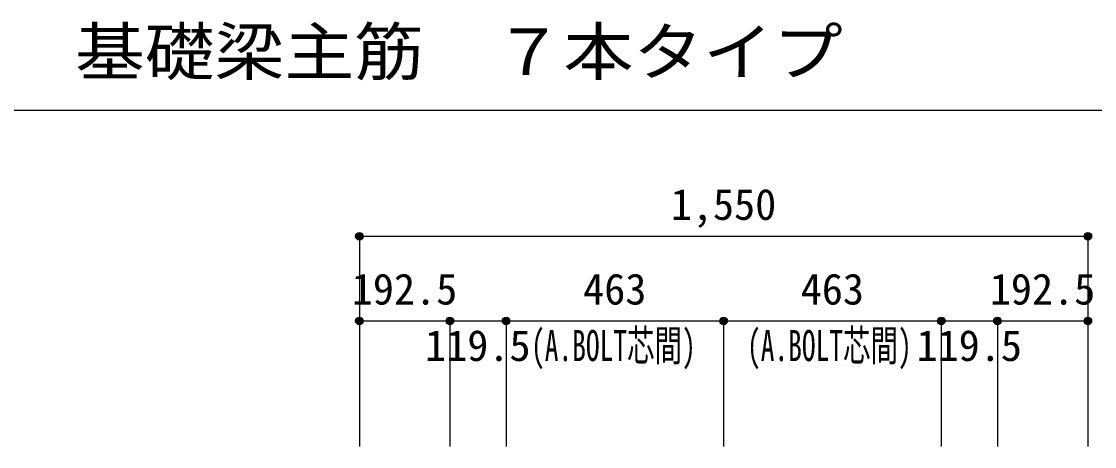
# Model space of a CAD drawing. Units: millimetres at full size, sheet at 1:30. Extents: x -5973 to 5954, y -4195 to 4201.
# Drawn here: x -942 to 1342, y -937 to -33 of the extents above; entities that cross this region are included whole.
import ezdxf
from ezdxf.enums import TextEntityAlignment as Align

# ---------------------------------------------------------------- set-up
doc = ezdxf.new("R2010")
doc.units = ezdxf.units.MM
doc.header["$LTSCALE"] = 30
doc.header["$PDMODE"] = 32
doc.header["$PDSIZE"] = 15
for name, color, linetype in [('0-7_文字', 4, 'Continuous'), ('0-D_寸法', 4, 'Continuous'), ('6-7_文字', 7, 'Continuous'), ('F-0_枠', 6, 'Continuous')]:
    doc.layers.add(name, color=color, linetype=linetype)
doc.styles.add('ＭＳ ゴシック', font='')
doc.styles.get('ＭＳ ゴシック').set_extended_font_data('MS Gothic')

msp = doc.modelspace()

# ---------------------------------------------------------------- linework, layer by layer
at = {"layer": '0-D_寸法'}
for p, q in [((-222.56, -490.12), (-222.56, -670.12)), ((-222.56, -490.12), (-222.56, -670.12)), ((-222.56, -490.12), (1327.44, -490.12)), ((-222.56, -490.12), (1327.44, -490.12)), ((1327.44, -490.12), (1327.44, -670.12)), ((-222.56, -670.12), (-222.56, -937.16)), ((-222.56, -670.12), (-30.06, -670.12)), ((-222.56, -670.12), (-222.56, -937.16)), ((-30.06, -670.12), (-30.06, -937.16)), ((-30.06, -670.12), (89.44, -670.12)), ((89.44, -670.12), (89.44, -937.16)), ((89.44, -670.12), (552.44, -670.12)), ((552.44, -670.12), (552.44, -937.16)), ((552.44, -670.12), (1015.44, -670.12)), ((1015.44, -670.12), (1015.44, -937.16)), ((1015.44, -670.12), (1134.94, -670.12)), ((1134.94, -670.12), (1134.94, -937.16)), ((1134.94, -670.12), (1327.44, -670.12)), ((1327.44, -670.12), (1327.44, -937.16))]:
    msp.add_line(p, q, dxfattribs=at)
for centre, radius in [((-222.56, -490.12), 8), ((-222.56, -490.12), 7.2), ((-222.56, -490.12), 6.4), ((-222.56, -490.12), 5.6), ((-222.56, -490.12), 4.8), ((-222.56, -490.12), 4), ((-222.56, -490.12), 3.2), ((-222.56, -490.12), 2.4), ((-222.56, -490.12), 1.6), ((-222.56, -490.12), 0.8), ((1327.44, -490.12), 8), ((1327.44, -490.12), 7.2), ((1327.44, -490.12), 6.4), ((1327.44, -490.12), 5.6), ((1327.44, -490.12), 4.8), ((1327.44, -490.12), 4), ((1327.44, -490.12), 3.2), ((1327.44, -490.12), 2.4), ((1327.44, -490.12), 1.6), ((1327.44, -490.12), 0.8), ((-222.56, -670.12), 8), ((-222.56, -670.12), 7.2), ((-222.56, -670.12), 6.4), ((-222.56, -670.12), 5.6), ((-222.56, -670.12), 4.8), ((-222.56, -670.12), 4), ((-222.56, -670.12), 3.2), ((-222.56, -670.12), 2.4), ((-222.56, -670.12), 1.6), ((-222.56, -670.12), 0.8), ((-30.06, -670.12), 8), ((-30.06, -670.12), 7.2), ((-30.06, -670.12), 6.4), ((-30.06, -670.12), 5.6), ((-30.06, -670.12), 4.8), ((-30.06, -670.12), 4), ((-30.06, -670.12), 3.2), ((-30.06, -670.12), 2.4), ((-30.06, -670.12), 1.6), ((-30.06, -670.12), 0.8), ((89.44, -670.12), 8), ((89.44, -670.12), 7.2), ((89.44, -670.12), 6.4), ((89.44, -670.12), 5.6), ((89.44, -670.12), 4.8), ((89.44, -670.12), 4), ((89.44, -670.12), 3.2), ((89.44, -670.12), 2.4), ((89.44, -670.12), 1.6), ((89.44, -670.12), 0.8), ((552.44, -670.12), 8), ((552.44, -670.12), 7.2), ((552.44, -670.12), 6.4), ((552.44, -670.12), 5.6), ((552.44, -670.12), 4.8), ((552.44, -670.12), 4), ((552.44, -670.12), 3.2), ((552.44, -670.12), 2.4), ((552.44, -670.12), 1.6), ((552.44, -670.12), 0.8), ((1015.44, -670.12), 8), ((1015.44, -670.12), 7.2), ((1015.44, -670.12), 6.4), ((1015.44, -670.12), 5.6), ((1015.44, -670.12), 4.8), ((1015.44, -670.12), 4), ((1015.44, -670.12), 3.2), ((1015.44, -670.12), 2.4), ((1015.44, -670.12), 1.6), ((1015.44, -670.12), 0.8), ((1134.94, -670.12), 8), ((1134.94, -670.12), 7.2), ((1134.94, -670.12), 6.4), ((1134.94, -670.12), 5.6), ((1134.94, -670.12), 4.8), ((1134.94, -670.12), 4), ((1134.94, -670.12), 3.2), ((1134.94, -670.12), 2.4), ((1134.94, -670.12), 1.6), ((1134.94, -670.12), 0.8), ((1327.44, -670.12), 8), ((1327.44, -670.12), 7.2), ((1327.44, -670.12), 6.4), ((1327.44, -670.12), 5.6), ((1327.44, -670.12), 4.8), ((1327.44, -670.12), 4), ((1327.44, -670.12), 3.2), ((1327.44, -670.12), 2.4), ((1327.44, -670.12), 1.6), ((1327.44, -670.12), 0.8)]:
    msp.add_circle(centre, radius, dxfattribs=at)
at = {"layer": '0-D_寸法', "color": 7}
for p in [(-222.56, -490.12), (-222.56, -490.12), (1327.44, -490.12), (-222.56, -670.12), (-222.56, -670.12), (-30.06, -670.12), (-30.06, -670.12), (89.44, -670.12), (89.44, -670.12), (552.44, -670.12), (552.44, -670.12), (1015.44, -670.12), (1015.44, -670.12), (1134.94, -670.12), (1134.94, -670.12), (1327.44, -670.12), (1327.44, -670.12)]:
    msp.add_point(p, dxfattribs=at)
at = {"layer": 'F-0_枠', "color": 2}
msp.add_line((-5972.88, -222.05), (3723.6, -222.05), dxfattribs=at)

# ---------------------------------------------------------------- texts
at = {"layer": '0-7_文字', "style": 'ＭＳ ゴシック', "width": 0.65}
for p in [(142.68, -775.23), (602.19, -775.23)]:
    msp.add_text('(A.BOLT芯間)', height=65.98, dxfattribs=at).set_placement(p, align=Align.BOTTOM_LEFT)
at = {"layer": '0-D_寸法', "style": 'ＭＳ ゴシック'}
for s, p in [('1,550', (439.94, -475.12)), ('192.5', (-238.81, -655.12)), ('463', (253.44, -655.12)), ('463', (716.44, -655.12)), ('192.5', (1118.69, -655.12)), ('119.5', (-82.81, -775.12)), ('119.5', (962.69, -775.12))]:
    msp.add_text(s, height=65.98, dxfattribs=at).set_placement(p, align=Align.BOTTOM_LEFT)
at = {"layer": '6-7_文字', "color": 2, "style": 'ＭＳ ゴシック', "width": 1.1}
msp.add_text('\u3000\u3000基礎梁主筋\u3000７本タイプ', height=98.97, dxfattribs=at).set_placement((-1124.64, -177.05), align=Align.BOTTOM_LEFT)

doc.saveas('drawing.dxf')
